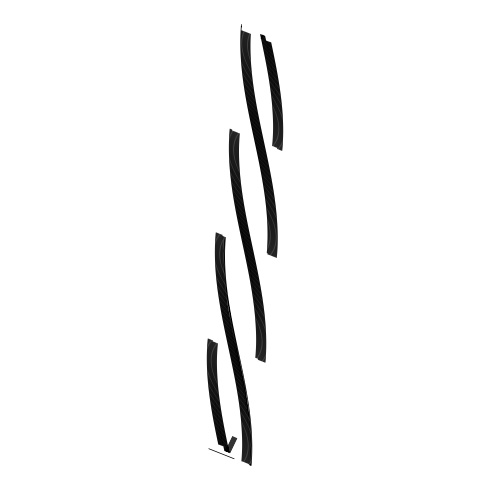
<?xml version="1.0" encoding="UTF-8"?>
<svg xmlns="http://www.w3.org/2000/svg" width="490" height="490" viewBox="0 0 490 490"><rect width="100%" height="100%" fill="white"/><g stroke="black" fill="none" stroke-linecap="round" stroke-linejoin="round"><path stroke-width="0.73" d="M241.87 30.631C237.613 106.495 274.81 178.195 267.92 254.194M242.721 30.962C238.471 106.826 275.668 178.532 268.771 254.531M243.579 31.299C239.328 107.163 276.525 178.868 269.623 254.867M244.43 31.63C240.186 107.5 277.383 179.199 270.48 255.204M245.282 31.966C241.043 107.837 278.24 179.536 271.331 255.541M246.133 32.303C241.901 108.168 279.104 179.873 272.183 255.878M246.985 32.634C242.758 108.504 279.955 180.21 273.034 256.215M247.842 32.971C243.616 108.841 280.819 180.541 273.886 256.552M248.693 33.302C244.479 109.172 281.677 180.877 274.743 256.889M249.545 33.639C245.337 109.509 282.534 181.214 275.594 257.226M250.396 33.969C246.194 109.846 283.392 181.551 276.446 257.562M267.16 252.871C273.775 176.057 235.58 103.494 241.276 26.73M241.258 26.962L241.454 24.5M232.554 130.867C225.982 208.618 265.09 281.897 258.218 359.666M233.405 131.204C226.846 208.954 265.947 282.234 259.069 360.003M234.257 131.541C227.703 209.291 266.805 282.571 259.921 360.346M235.108 131.877C228.561 209.622 267.669 282.908 260.778 360.683M235.966 132.214C229.418 209.959 268.526 283.245 261.629 361.02M236.817 132.551C230.275 210.296 269.384 283.581 262.481 361.357M237.668 132.888C231.139 210.633 270.241 283.918 263.332 361.694M238.52 133.225C231.997 210.97 271.105 284.249 264.184 362.03M239.371 133.562C232.854 211.306 271.962 284.586 265.041 362.367M241.827 461.029C248.014 383.541 208.893 310.213 216.157 232.658M242.679 461.366C248.871 383.878 209.751 310.55 217.015 233.001M243.53 461.702C249.729 384.215 210.614 310.887 217.866 233.338M244.381 462.039C250.586 384.552 211.472 311.224 218.718 233.681M245.233 462.376C251.444 384.889 212.335 311.567 219.569 234.018M246.084 462.713C252.301 385.22 213.199 311.91 220.42 234.361M246.942 463.044C253.159 385.563 214.05 312.24 221.272 234.698M247.793 463.381C254.016 385.899 214.914 312.577 222.123 235.035M248.626 463.908C254.867 386.641 216.078 313.588 222.864 236.278M249.477 464.244C255.725 386.984 216.948 313.937 223.716 236.633M272.581 145.842C276.066 108.21 268.275 70.934 260.466 34.337M273.432 146.179C276.917 108.535 269.126 71.246 261.311 34.631M274.284 146.516C277.775 108.86 269.978 71.558 262.162 34.931M275.135 146.853C278.626 109.184 270.829 71.871 263.014 35.231M275.986 147.19C279.478 109.509 271.68 72.177 263.865 35.525M276.844 147.527C280.329 109.895 272.556 72.606 264.747 35.997M230.079 129.005C223.158 206.7 262.248 279.974 255.743 357.663M230.931 129.342C224.016 207.037 263.106 280.311 256.595 358M231.782 129.679C224.879 207.38 263.969 280.648 257.446 358.337M214.007 342.136C210.602 378.88 217.928 415.336 225.541 451.094M214.859 342.473C211.46 379.205 218.779 415.643 226.392 451.394M215.71 342.816C212.311 379.53 219.63 415.955 227.238 451.694M216.568 343.153C213.168 379.854 220.482 416.267 228.089 451.994M213.156 341.8C209.751 378.556 217.07 415.024 224.69 450.8M217.419 343.49C214.02 380.179 221.333 416.58 228.94 452.288M266.572 40.897C274.057 76.33 281.18 112.48 277.597 148.862M267.424 41.276C274.915 76.526 282.032 112.884 278.449 149.199M268.275 41.595C275.784 76.93 282.877 113.19 279.3 149.542M208.146 338.786C204.649 374.348 211.306 409.726 218.632 444.381M208.997 339.123C205.506 374.672 212.158 410.038 219.483 444.681M209.849 339.466C206.357 374.997 213.015 410.351 220.335 444.975M210.7 339.803C207.215 375.322 213.867 410.663 221.18 445.275M211.551 340.14C208.066 375.646 214.718 410.975 222.031 445.575M212.403 340.483C208.918 375.971 215.569 411.288 222.883 445.876M280.151 149.879C283.722 113.496 276.66 77.34 269.132 41.913M281.003 150.216C284.574 113.827 277.512 77.659 269.984 42.22M281.86 150.559C285.431 114.152 278.363 77.971 270.829 42.52M225.412 237.35C218.663 314.819 257.642 388.055 251.131 465.5L249.839 464.986M224.567 236.982L223.808 250.77L223.942 264.888L224.892 279.318L226.643 294.508L231.445 322.751L244.786 387.706L249.3 417.584L250.488 430.784L251.039 445.049L250.702 459.326L250.304 464.851L249.869 464.679M232.658 436.412L225.651 450.984M233.497 436.804L226.49 451.357M234.324 437.19L227.336 451.731M235.169 437.57L228.181 452.105M236.009 437.944L229.02 452.478M236.854 438.311L229.865 452.852M262.83 35.206L261.103 38.716M208.795 448.711L234.153 458.769"/></g></svg>
